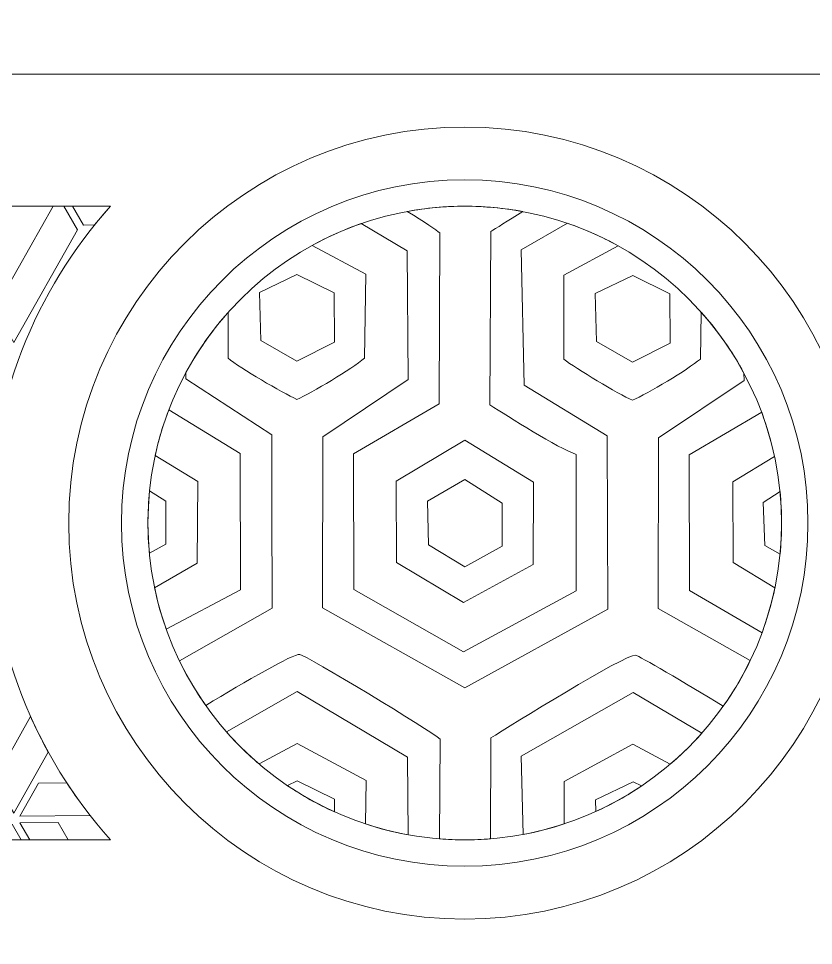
# Model space of a CAD drawing. Header units: centimetres. Extents: x -67.6 to -20.6, y -25.4 to 27.8.
# Drawn here: x -50.045 to -48.539, y -2.431 to -0.676 of the extents above; entities that cross this region are included whole.
import ezdxf

# ---------------------------------------------------------------- set-up
doc = ezdxf.new("R2010")
doc.units = ezdxf.units.CM
doc.header["$MEASUREMENT"] = 0
doc.layers.add('Layer 1', color=7, linetype='Continuous')

msp = doc.modelspace()

# ---------------------------------------------------------------- linework, layer by layer
at = {"layer": 'Layer 1', "color": 240, "lineweight": 9}
msp.add_ellipse((-49.19954, -1.63122), major_axis=(0, 0.6), ratio=1, dxfattribs=at)
at = {"layer": 'Layer 1', "color": 250, "lineweight": 9}
msp.add_open_spline([(-45.29952, -5.68124), (-45.29952, -5.68124), (-46.49952, -5.68124), (-46.49952, -5.68124), (-46.60952, -5.68124), (-46.69952, -5.59124), (-46.69952, -5.48124), (-46.69952, -5.48124), (-46.69952, -5.18124), (-46.69952, -5.18124), (-46.69952, -4.35624), (-47.37452, -3.68124), (-48.19952, -3.68124), (-48.19952, -3.68124), (-49.04952, -3.68124), (-49.04952, -3.68124), (-49.04952, -3.68124), (-49.04952, -3.38124), (-49.04952, -3.38124), (-49.04952, -3.38124), (-49.34952, -3.38124), (-49.34952, -3.38124), (-49.34952, -3.38124), (-49.34952, -3.68124), (-49.34952, -3.68124), (-49.34952, -3.68124), (-50.19952, -3.68124), (-50.19952, -3.68124), (-51.02452, -3.68124), (-51.69952, -4.35627), (-51.69952, -5.18124), (-51.69952, -5.18124), (-51.69952, -5.48124), (-51.69952, -5.48124), (-51.69952, -5.59124), (-51.78952, -5.68124), (-51.89952, -5.68124), (-51.89952, -5.68124), (-52.99952, -5.68124), (-52.99952, -5.68124), (-52.99952, -5.68124), (-52.99952, -3.68124), (-52.99952, -3.68124), (-52.99952, -3.68124), (-52.69952, -3.68124), (-52.69952, -3.68124), (-52.69952, -3.68124), (-52.69952, -1.28124), (-52.69952, -1.28124), (-52.69952, -1.28124), (-52.99952, -1.28124), (-52.99952, -1.28124), (-52.99952, -1.28124), (-52.99952, 1.45875), (-52.99952, 1.45875), (-52.99952, 1.45875), (-52.99952, 1.75875), (-52.99952, 1.75875), (-52.99952, 1.75875), (-52.99952, 5.21876), (-52.99952, 5.21876), (-52.99952, 5.21876), (-52.69952, 5.21876), (-52.69952, 5.21876), (-52.69952, 5.21876), (-52.69952, 6.71876), (-52.69952, 6.71876), (-52.69952, 6.71876), (-52.99952, 6.71876), (-52.99952, 6.71876), (-52.99952, 6.71876), (-52.99952, 9.11876), (-52.99952, 9.11876), (-52.99952, 9.11876), (-52.69952, 9.11876), (-52.69952, 9.11876), (-52.69952, 9.11876), (-52.69952, 9.71876), (-52.69952, 9.71876), (-52.69952, 9.71876), (-45.59952, 9.71876), (-45.59952, 9.71876)], degree=3, knots=[0, 0, 0, 0, 0.037037, 0.037037, 0.037037, 0.0740741, 0.0740741, 0.0740741, 0.1111111, 0.1111111, 0.1111111, 0.1481481, 0.1481481, 0.1481481, 0.1851852, 0.1851852, 0.1851852, 0.2222222, 0.2222222, 0.2222222, 0.2592593, 0.2592593, 0.2592593, 0.2962963, 0.2962963, 0.2962963, 0.3333333, 0.3333333, 0.3333333, 0.3703704, 0.3703704, 0.3703704, 0.4074074, 0.4074074, 0.4074074, 0.4444444, 0.4444444, 0.4444444, 0.4814815, 0.4814815, 0.4814815, 0.5185185, 0.5185185, 0.5185185, 0.5555556, 0.5555556, 0.5555556, 0.5925926, 0.5925926, 0.5925926, 0.6296296, 0.6296296, 0.6296296, 0.6666667, 0.6666667, 0.6666667, 0.7037037, 0.7037037, 0.7037037, 0.7407407, 0.7407407, 0.7407407, 0.7777778, 0.7777778, 0.7777778, 0.8148148, 0.8148148, 0.8148148, 0.8518519, 0.8518519, 0.8518519, 0.8888889, 0.8888889, 0.8888889, 0.9259259, 0.9259259, 0.9259259, 0.962963, 0.962963, 0.962963, 1, 1, 1, 1], dxfattribs=at)
at = {"layer": 'Layer 1', "color": 240, "lineweight": 9}
msp.add_open_spline([(-52.89952, -0.78124), (-52.89952, -0.78124), (-38.29952, -0.78124), (-38.29952, -0.78124)], degree=3, dxfattribs=at)
at = {"layer": 'Layer 1', "color": 114, "lineweight": 9}
for points, knots in [([(-49.19952, -0.88122), (-48.78531, -0.88122), (-48.44952, -1.21701), (-48.44952, -1.63122), (-48.44952, -2.04543), (-48.78531, -2.38122), (-49.19952, -2.38122), (-49.61373, -2.38122), (-49.94952, -2.04543), (-49.94952, -1.63122), (-49.94952, -1.21701), (-49.61373, -0.88122), (-49.19952, -0.88122)], [0, 0, 0, 0, 0.25, 0.25, 0.25, 0.5, 0.5, 0.5, 0.75, 0.75, 0.75, 1, 1, 1, 1]), ([(-49.19952, -0.98122), (-48.84054, -0.98122), (-48.54952, -1.27224), (-48.54952, -1.63122), (-48.54952, -1.9902), (-48.84054, -2.28122), (-49.19952, -2.28122), (-49.5585, -2.28122), (-49.84952, -1.9902), (-49.84952, -1.63122), (-49.84952, -1.27224), (-49.5585, -0.98122), (-49.19952, -0.98122)], [0, 0, 0, 0, 0.25, 0.25, 0.25, 0.5, 0.5, 0.5, 0.75, 0.75, 0.75, 1, 1, 1, 1]), ([(-49.97921, -1.03122), (-49.97921, -1.03122), (-49.95885, -1.03122), (-49.95885, -1.03122), (-49.95885, -1.03122), (-49.93268, -1.07577), (-49.93268, -1.07577), (-49.93268, -1.07577), (-50.05377, -1.28928), (-50.05377, -1.28928), (-50.05377, -1.28928), (-50.09029, -1.2271), (-50.09029, -1.2271), (-50.09029, -1.2271), (-49.97921, -1.03122), (-49.97921, -1.03122)], [0, 0, 0, 0, 0.2, 0.2, 0.2, 0.4, 0.4, 0.4, 0.6, 0.6, 0.6, 0.8, 0.8, 0.8, 1, 1, 1, 1]), ([(-49.94232, -1.03122), (-49.94232, -1.03122), (-49.87028, -1.03122), (-49.87028, -1.03122), (-49.88063, -1.04279), (-49.8907, -1.05463), (-49.90045, -1.06672), (-49.90045, -1.06672), (-49.92137, -1.06688), (-49.92137, -1.06688), (-49.92137, -1.06688), (-49.94232, -1.03122), (-49.94232, -1.03122)], [0, 0, 0, 0, 0.25, 0.25, 0.25, 0.5, 0.5, 0.5, 0.75, 0.75, 0.75, 1, 1, 1, 1]), ([(-49.08937, -1.04131), (-49.11821, -1.05902), (-49.14113, -1.07336), (-49.15042, -1.07928), (-49.15042, -1.07928), (-49.15182, -1.40765), (-49.15182, -1.40765), (-49.11792, -1.42918), (-49.02237, -1.48967), (-48.98878, -1.50112), (-48.98878, -1.50112), (-48.98844, -1.75944), (-48.98844, -1.75944), (-48.98844, -1.75944), (-49.20175, -1.87488), (-49.20175, -1.87488), (-49.20175, -1.87488), (-49.40976, -1.75728), (-49.40976, -1.75728), (-49.40976, -1.75728), (-49.41011, -1.5003), (-49.41011, -1.5003), (-49.41011, -1.5003), (-49.24829, -1.40536), (-49.24829, -1.40536), (-49.24829, -1.40536), (-49.24694, -1.08163), (-49.24694, -1.08163), (-49.25181, -1.07702), (-49.27619, -1.06116), (-49.30835, -1.04107), (-49.27305, -1.03461), (-49.23668, -1.03122), (-49.19952, -1.03122), (-49.1619, -1.03122), (-49.12507, -1.03469), (-49.08937, -1.04131)], [0, 0, 0, 0, 0.0833333, 0.0833333, 0.0833333, 0.1666667, 0.1666667, 0.1666667, 0.25, 0.25, 0.25, 0.3333333, 0.3333333, 0.3333333, 0.4166667, 0.4166667, 0.4166667, 0.5, 0.5, 0.5, 0.5833333, 0.5833333, 0.5833333, 0.6666667, 0.6666667, 0.6666667, 0.75, 0.75, 0.75, 0.8333333, 0.8333333, 0.8333333, 0.9166667, 0.9166667, 0.9166667, 1, 1, 1, 1]), ([(-48.65874, -1.89144), (-48.67339, -1.92185), (-48.69054, -1.95084), (-48.70991, -1.97811), (-48.78266, -1.93357), (-48.86949, -1.88248), (-48.87628, -1.88159), (-48.89466, -1.87919), (-49.11544, -2.01621), (-49.14983, -2.03814), (-49.14983, -2.03814), (-49.15065, -2.22925), (-49.15065, -2.22925), (-49.16677, -2.23055), (-49.18307, -2.23122), (-49.19952, -2.23122), (-49.21555, -2.23122), (-49.23143, -2.23058), (-49.24714, -2.22936), (-49.24714, -2.22936), (-49.24636, -2.04048), (-49.24636, -2.04048), (-49.26278, -2.02497), (-49.50073, -1.88141), (-49.51213, -1.87992), (-49.52369, -1.87841), (-49.61522, -1.93156), (-49.69014, -1.97668), (-49.7089, -1.9501), (-49.72556, -1.92191), (-49.73985, -1.89239), (-49.73985, -1.89239), (-49.56445, -1.79268), (-49.56445, -1.79268), (-49.56445, -1.79268), (-49.56458, -1.59618), (-49.56458, -1.59618), (-49.56458, -1.59618), (-49.56461, -1.46386), (-49.56461, -1.46386), (-49.56461, -1.46386), (-49.72755, -1.3583), (-49.72755, -1.3583), (-49.72755, -1.3583), (-49.72761, -1.34617), (-49.72761, -1.34617), (-49.70541, -1.30514), (-49.67857, -1.26697), (-49.64779, -1.23241), (-49.64779, -1.23241), (-49.64784, -1.31891), (-49.64784, -1.31891), (-49.62478, -1.33752), (-49.54546, -1.3843), (-49.5177, -1.39715), (-49.48896, -1.38461), (-49.41331, -1.33944), (-49.3892, -1.3189), (-49.3892, -1.3189), (-49.38684, -1.16009), (-49.38684, -1.16009), (-49.38684, -1.16009), (-49.48864, -1.10535), (-49.48864, -1.10535), (-49.45901, -1.08903), (-49.42784, -1.07513), (-49.39542, -1.06393), (-49.39542, -1.06393), (-49.30859, -1.11552), (-49.30859, -1.11552), (-49.30859, -1.11552), (-49.30644, -1.35958), (-49.30644, -1.35958), (-49.30644, -1.35958), (-49.46826, -1.46804), (-49.46826, -1.46804), (-49.46826, -1.46804), (-49.46912, -1.7917), (-49.46912, -1.7917), (-49.46912, -1.7917), (-49.1995, -1.94322), (-49.1995, -1.94322), (-49.1995, -1.94322), (-48.9286, -1.79435), (-48.9286, -1.79435), (-48.9286, -1.79435), (-48.92973, -1.46616), (-48.92973, -1.46616), (-48.92973, -1.46616), (-49.08701, -1.36985), (-49.08701, -1.36985), (-49.08701, -1.36985), (-49.09299, -1.11368), (-49.09299, -1.11368), (-49.09299, -1.11368), (-49.00486, -1.0635), (-49.00486, -1.0635), (-48.97148, -1.07494), (-48.93942, -1.08924), (-48.90901, -1.10612), (-48.90901, -1.10612), (-49.0119, -1.16168), (-49.0119, -1.16168), (-49.0119, -1.16168), (-49.01199, -1.32057), (-49.01199, -1.32057), (-48.98892, -1.33918), (-48.90961, -1.38597), (-48.88185, -1.39881), (-48.85311, -1.38627), (-48.77745, -1.3411), (-48.75335, -1.32056), (-48.75335, -1.32056), (-48.75202, -1.23153), (-48.75202, -1.23153), (-48.72057, -1.26671), (-48.69321, -1.30563), (-48.6707, -1.34752), (-48.6707, -1.34752), (-48.67058, -1.36124), (-48.67058, -1.36124), (-48.67058, -1.36124), (-48.8324, -1.4697), (-48.8324, -1.4697), (-48.8324, -1.4697), (-48.83327, -1.79336), (-48.83327, -1.79336), (-48.83327, -1.79336), (-48.65874, -1.89144), (-48.65874, -1.89144)], [0, 0, 0, 0, 0.0232558, 0.0232558, 0.0232558, 0.0465116, 0.0465116, 0.0465116, 0.0697674, 0.0697674, 0.0697674, 0.0930233, 0.0930233, 0.0930233, 0.1162791, 0.1162791, 0.1162791, 0.1395349, 0.1395349, 0.1395349, 0.1627907, 0.1627907, 0.1627907, 0.1860465, 0.1860465, 0.1860465, 0.2093023, 0.2093023, 0.2093023, 0.2325581, 0.2325581, 0.2325581, 0.255814, 0.255814, 0.255814, 0.2790698, 0.2790698, 0.2790698, 0.3023256, 0.3023256, 0.3023256, 0.3255814, 0.3255814, 0.3255814, 0.3488372, 0.3488372, 0.3488372, 0.372093, 0.372093, 0.372093, 0.3953488, 0.3953488, 0.3953488, 0.4186047, 0.4186047, 0.4186047, 0.4418605, 0.4418605, 0.4418605, 0.4651163, 0.4651163, 0.4651163, 0.4883721, 0.4883721, 0.4883721, 0.5116279, 0.5116279, 0.5116279, 0.5348837, 0.5348837, 0.5348837, 0.5581395, 0.5581395, 0.5581395, 0.5813953, 0.5813953, 0.5813953, 0.6046512, 0.6046512, 0.6046512, 0.627907, 0.627907, 0.627907, 0.6511628, 0.6511628, 0.6511628, 0.6744186, 0.6744186, 0.6744186, 0.6976744, 0.6976744, 0.6976744, 0.7209302, 0.7209302, 0.7209302, 0.744186, 0.744186, 0.744186, 0.7674419, 0.7674419, 0.7674419, 0.7906977, 0.7906977, 0.7906977, 0.8139535, 0.8139535, 0.8139535, 0.8372093, 0.8372093, 0.8372093, 0.8604651, 0.8604651, 0.8604651, 0.8837209, 0.8837209, 0.8837209, 0.9069767, 0.9069767, 0.9069767, 0.9302326, 0.9302326, 0.9302326, 0.9534884, 0.9534884, 0.9534884, 0.9767442, 0.9767442, 0.9767442, 1, 1, 1, 1]), ([(-49.5177, -1.32493), (-49.5177, -1.32493), (-49.44641, -1.28873), (-49.44641, -1.28873), (-49.44641, -1.28873), (-49.44706, -1.19515), (-49.44706, -1.19515), (-49.44706, -1.19515), (-49.51729, -1.16062), (-49.51729, -1.16062), (-49.51729, -1.16062), (-49.58852, -1.19481), (-49.58852, -1.19481), (-49.58852, -1.19481), (-49.5856, -1.28566), (-49.5856, -1.28566), (-49.5856, -1.28566), (-49.5177, -1.32493), (-49.5177, -1.32493)], [0, 0, 0, 0, 0.1666667, 0.1666667, 0.1666667, 0.3333333, 0.3333333, 0.3333333, 0.5, 0.5, 0.5, 0.6666667, 0.6666667, 0.6666667, 0.8333333, 0.8333333, 0.8333333, 1, 1, 1, 1]), ([(-48.88185, -1.32659), (-48.88185, -1.32659), (-48.81056, -1.2904), (-48.81056, -1.2904), (-48.81056, -1.2904), (-48.8112, -1.19681), (-48.8112, -1.19681), (-48.8112, -1.19681), (-48.88143, -1.16229), (-48.88143, -1.16229), (-48.88143, -1.16229), (-48.95266, -1.19647), (-48.95266, -1.19647), (-48.95266, -1.19647), (-48.94975, -1.28732), (-48.94975, -1.28732), (-48.94975, -1.28732), (-48.88185, -1.32659), (-48.88185, -1.32659)], [0, 0, 0, 0, 0.1666667, 0.1666667, 0.1666667, 0.3333333, 0.3333333, 0.3333333, 0.5, 0.5, 0.5, 0.6666667, 0.6666667, 0.6666667, 0.8333333, 0.8333333, 0.8333333, 1, 1, 1, 1]), ([(-49.76512, -1.83194), (-49.76512, -1.83194), (-49.62429, -1.75778), (-49.62429, -1.75778), (-49.62429, -1.75778), (-49.62464, -1.49946), (-49.62464, -1.49946), (-49.62464, -1.49946), (-49.76009, -1.41684), (-49.76009, -1.41684), (-49.77077, -1.44478), (-49.77944, -1.47372), (-49.7859, -1.50349), (-49.7859, -1.50349), (-49.70532, -1.55229), (-49.70532, -1.55229), (-49.70532, -1.55229), (-49.70605, -1.70702), (-49.70605, -1.70702), (-49.70605, -1.70702), (-49.78698, -1.7538), (-49.78698, -1.7538), (-49.78144, -1.78054), (-49.7741, -1.80663), (-49.76512, -1.83194)], [0, 0, 0, 0, 0.125, 0.125, 0.125, 0.25, 0.25, 0.25, 0.375, 0.375, 0.375, 0.5, 0.5, 0.5, 0.625, 0.625, 0.625, 0.75, 0.75, 0.75, 0.875, 0.875, 0.875, 1, 1, 1, 1]), ([(-48.61209, -1.75402), (-48.61209, -1.75402), (-48.69102, -1.70603), (-48.69102, -1.70603), (-48.69102, -1.70603), (-48.69202, -1.55321), (-48.69202, -1.55321), (-48.69202, -1.55321), (-48.61275, -1.50536), (-48.61275, -1.50536), (-48.61887, -1.4766), (-48.62707, -1.44861), (-48.63717, -1.42154), (-48.63717, -1.42154), (-48.77426, -1.50196), (-48.77426, -1.50196), (-48.77426, -1.50196), (-48.7739, -1.75896), (-48.7739, -1.75896), (-48.7739, -1.75896), (-48.63655, -1.83921), (-48.63655, -1.83921), (-48.62639, -1.81171), (-48.61818, -1.78325), (-48.61209, -1.75402)], [0, 0, 0, 0, 0.125, 0.125, 0.125, 0.25, 0.25, 0.25, 0.375, 0.375, 0.375, 0.5, 0.5, 0.5, 0.625, 0.625, 0.625, 0.75, 0.75, 0.75, 0.875, 0.875, 0.875, 1, 1, 1, 1]), ([(-49.20175, -1.78183), (-49.20175, -1.78183), (-49.07021, -1.70988), (-49.07021, -1.70988), (-49.07021, -1.70988), (-49.06944, -1.55397), (-49.06944, -1.55397), (-49.06944, -1.55397), (-49.1995, -1.47405), (-49.1995, -1.47405), (-49.1995, -1.47405), (-49.32911, -1.55169), (-49.32911, -1.55169), (-49.32911, -1.55169), (-49.329, -1.70581), (-49.329, -1.70581), (-49.329, -1.70581), (-49.20175, -1.78183), (-49.20175, -1.78183)], [0, 0, 0, 0, 0.1666667, 0.1666667, 0.1666667, 0.3333333, 0.3333333, 0.3333333, 0.5, 0.5, 0.5, 0.6666667, 0.6666667, 0.6666667, 0.8333333, 0.8333333, 0.8333333, 1, 1, 1, 1]), ([(-49.27015, -1.59007), (-49.27015, -1.59007), (-49.26833, -1.67258), (-49.26833, -1.67258), (-49.26833, -1.67258), (-49.1995, -1.71386), (-49.1995, -1.71386), (-49.1995, -1.71386), (-49.12896, -1.67504), (-49.12896, -1.67504), (-49.12896, -1.67504), (-49.12889, -1.59367), (-49.12889, -1.59367), (-49.12889, -1.59367), (-49.1995, -1.54858), (-49.1995, -1.54858), (-49.1995, -1.54858), (-49.27015, -1.59007), (-49.27015, -1.59007)], [0, 0, 0, 0, 0.1666667, 0.1666667, 0.1666667, 0.3333333, 0.3333333, 0.3333333, 0.5, 0.5, 0.5, 0.6666667, 0.6666667, 0.6666667, 0.8333333, 0.8333333, 0.8333333, 1, 1, 1, 1]), ([(-49.79682, -1.68852), (-49.7986, -1.66967), (-49.79952, -1.65055), (-49.79952, -1.63122), (-49.79952, -1.6107), (-49.79849, -1.5904), (-49.79647, -1.57042), (-49.79647, -1.57042), (-49.7657, -1.59007), (-49.7657, -1.59007), (-49.7657, -1.59007), (-49.76577, -1.67144), (-49.76577, -1.67144), (-49.76577, -1.67144), (-49.79682, -1.68852), (-49.79682, -1.68852)], [0, 0, 0, 0, 0.2, 0.2, 0.2, 0.4, 0.4, 0.4, 0.6, 0.6, 0.6, 0.8, 0.8, 0.8, 1, 1, 1, 1]), ([(-48.60243, -1.57178), (-48.60051, -1.59132), (-48.59952, -1.61116), (-48.59952, -1.63122), (-48.59952, -1.65117), (-48.60049, -1.67089), (-48.60239, -1.69033), (-48.60239, -1.69033), (-48.63142, -1.67372), (-48.63142, -1.67372), (-48.63142, -1.67372), (-48.63414, -1.59238), (-48.63414, -1.59238), (-48.63414, -1.59238), (-48.60243, -1.57178), (-48.60243, -1.57178)], [0, 0, 0, 0, 0.2, 0.2, 0.2, 0.4, 0.4, 0.4, 0.6, 0.6, 0.6, 0.8, 0.8, 0.8, 1, 1, 1, 1]), ([(-49.30671, -2.22168), (-49.30671, -2.22168), (-49.30801, -2.07438), (-49.30801, -2.07438), (-49.30801, -2.07438), (-49.51667, -1.95039), (-49.51667, -1.95039), (-49.51667, -1.95039), (-49.65073, -2.02672), (-49.65073, -2.02672), (-49.63169, -2.04843), (-49.61109, -2.06876), (-49.58913, -2.08752), (-49.58913, -2.08752), (-49.51706, -2.04861), (-49.51706, -2.04861), (-49.51706, -2.04861), (-49.38626, -2.11895), (-49.38626, -2.11895), (-49.38626, -2.11895), (-49.38749, -2.20119), (-49.38749, -2.20119), (-49.36131, -2.2098), (-49.33434, -2.21669), (-49.30671, -2.22168)], [0, 0, 0, 0, 0.125, 0.125, 0.125, 0.25, 0.25, 0.25, 0.375, 0.375, 0.375, 0.5, 0.5, 0.5, 0.625, 0.625, 0.625, 0.75, 0.75, 0.75, 0.875, 0.875, 0.875, 1, 1, 1, 1]), ([(-49.08894, -2.22105), (-49.08894, -2.22105), (-49.09241, -2.07253), (-49.09241, -2.07253), (-49.09241, -2.07253), (-48.88082, -1.95206), (-48.88082, -1.95206), (-48.88082, -1.95206), (-48.75067, -2.02939), (-48.75067, -2.02939), (-48.76928, -2.05035), (-48.78935, -2.07001), (-48.81069, -2.08819), (-48.81069, -2.08819), (-48.88121, -2.05027), (-48.88121, -2.05027), (-48.88121, -2.05027), (-49.01131, -2.12053), (-49.01131, -2.12053), (-49.01131, -2.12053), (-49.01136, -2.20113), (-49.01136, -2.20113), (-49.03652, -2.20943), (-49.06242, -2.21612), (-49.08894, -2.22105)], [0, 0, 0, 0, 0.125, 0.125, 0.125, 0.25, 0.25, 0.25, 0.375, 0.375, 0.375, 0.5, 0.5, 0.5, 0.625, 0.625, 0.625, 0.75, 0.75, 0.75, 0.875, 0.875, 0.875, 1, 1, 1, 1]), ([(-50.02174, -1.99768), (-50.01148, -2.02069), (-50.00027, -2.04317), (-49.98817, -2.06509), (-49.98817, -2.06509), (-50.05377, -2.18074), (-50.05377, -2.18074), (-50.05377, -2.18074), (-50.09029, -2.11857), (-50.09029, -2.11857), (-50.09029, -2.11857), (-50.02174, -1.99768), (-50.02174, -1.99768)], [0, 0, 0, 0, 0.25, 0.25, 0.25, 0.5, 0.5, 0.5, 0.75, 0.75, 0.75, 1, 1, 1, 1]), ([(-49.95317, -2.12326), (-49.93922, -2.14461), (-49.92436, -2.16534), (-49.90867, -2.18537), (-49.90867, -2.18537), (-50.04233, -2.18636), (-50.04233, -2.18636), (-50.04233, -2.18636), (-50.00672, -2.12366), (-50.00672, -2.12366), (-50.00672, -2.12366), (-49.95317, -2.12326), (-49.95317, -2.12326)], [0, 0, 0, 0, 0.25, 0.25, 0.25, 0.5, 0.5, 0.5, 0.75, 0.75, 0.75, 1, 1, 1, 1]), ([(-49.4463, -2.17828), (-49.4463, -2.17828), (-49.44647, -2.154), (-49.44647, -2.154), (-49.44647, -2.154), (-49.5167, -2.11948), (-49.5167, -2.11948), (-49.5167, -2.11948), (-49.53541, -2.12846), (-49.53541, -2.12846), (-49.50732, -2.14748), (-49.47752, -2.16418), (-49.4463, -2.17828)], [0, 0, 0, 0, 0.25, 0.25, 0.25, 0.5, 0.5, 0.5, 0.75, 0.75, 0.75, 1, 1, 1, 1]), ([(-48.86461, -2.12913), (-48.86461, -2.12913), (-48.88085, -2.12114), (-48.88085, -2.12114), (-48.88085, -2.12114), (-48.95208, -2.15532), (-48.95208, -2.15532), (-48.95208, -2.15532), (-48.95136, -2.17764), (-48.95136, -2.17764), (-48.92101, -2.16384), (-48.89202, -2.14758), (-48.86461, -2.12913)], [0, 0, 0, 0, 0.25, 0.25, 0.25, 0.5, 0.5, 0.5, 0.75, 0.75, 0.75, 1, 1, 1, 1]), ([(-50.03944, -2.23122), (-50.03944, -2.23122), (-50.07368, -2.23122), (-50.07368, -2.23122), (-50.07368, -2.23122), (-50.05686, -2.20156), (-50.05686, -2.20156), (-50.05686, -2.20156), (-50.03944, -2.23122), (-50.03944, -2.23122)], [0, 0, 0, 0, 0.3333333, 0.3333333, 0.3333333, 0.6666667, 0.6666667, 0.6666667, 1, 1, 1, 1]), ([(-49.95052, -2.23122), (-49.95052, -2.23122), (-50.02294, -2.23122), (-50.02294, -2.23122), (-50.02294, -2.23122), (-50.04196, -2.19885), (-50.04196, -2.19885), (-50.04196, -2.19885), (-49.96985, -2.19832), (-49.96985, -2.19832), (-49.96985, -2.19832), (-49.95052, -2.23122), (-49.95052, -2.23122)], [0, 0, 0, 0, 0.25, 0.25, 0.25, 0.5, 0.5, 0.5, 0.75, 0.75, 0.75, 1, 1, 1, 1])]:
    msp.add_open_spline(points, degree=3, knots=knots, dxfattribs=at)
at = {"layer": 'Layer 1', "color": 240, "lineweight": 9}
for points, knots in [([(-49.19952, -0.88122), (-48.78531, -0.88122), (-48.44952, -1.21701), (-48.44952, -1.63122), (-48.44952, -2.04543), (-48.78531, -2.38122), (-49.19952, -2.38122), (-49.61373, -2.38122), (-49.94952, -2.04543), (-49.94952, -1.63122), (-49.94952, -1.21701), (-49.61373, -0.88122), (-49.19952, -0.88122)], [0, 0, 0, 0, 0.25, 0.25, 0.25, 0.5, 0.5, 0.5, 0.75, 0.75, 0.75, 1, 1, 1, 1]), ([(-49.19952, -0.98122), (-48.84054, -0.98122), (-48.54952, -1.27224), (-48.54952, -1.63122), (-48.54952, -1.9902), (-48.84054, -2.28122), (-49.19952, -2.28122), (-49.5585, -2.28122), (-49.84952, -1.9902), (-49.84952, -1.63122), (-49.84952, -1.27224), (-49.5585, -0.98122), (-49.19952, -0.98122)], [0, 0, 0, 0, 0.25, 0.25, 0.25, 0.5, 0.5, 0.5, 0.75, 0.75, 0.75, 1, 1, 1, 1]), ([(-51.69952, -2.23122), (-51.69952, -2.23122), (-49.87028, -2.23122), (-49.87028, -2.23122), (-50.01281, -2.07199), (-50.09952, -1.86175), (-50.09952, -1.63122), (-50.09952, -1.40069), (-50.01281, -1.19045), (-49.87028, -1.03122), (-49.87028, -1.03122), (-51.69952, -1.03122), (-51.69952, -1.03122), (-51.69952, -1.03122), (-51.69952, -2.23122), (-51.69952, -2.23122)], [0, 0, 0, 0, 0.2, 0.2, 0.2, 0.4, 0.4, 0.4, 0.6, 0.6, 0.6, 0.8, 0.8, 0.8, 1, 1, 1, 1])]:
    msp.add_open_spline(points, degree=3, knots=knots, dxfattribs=at)

doc.saveas('drawing.dxf')
